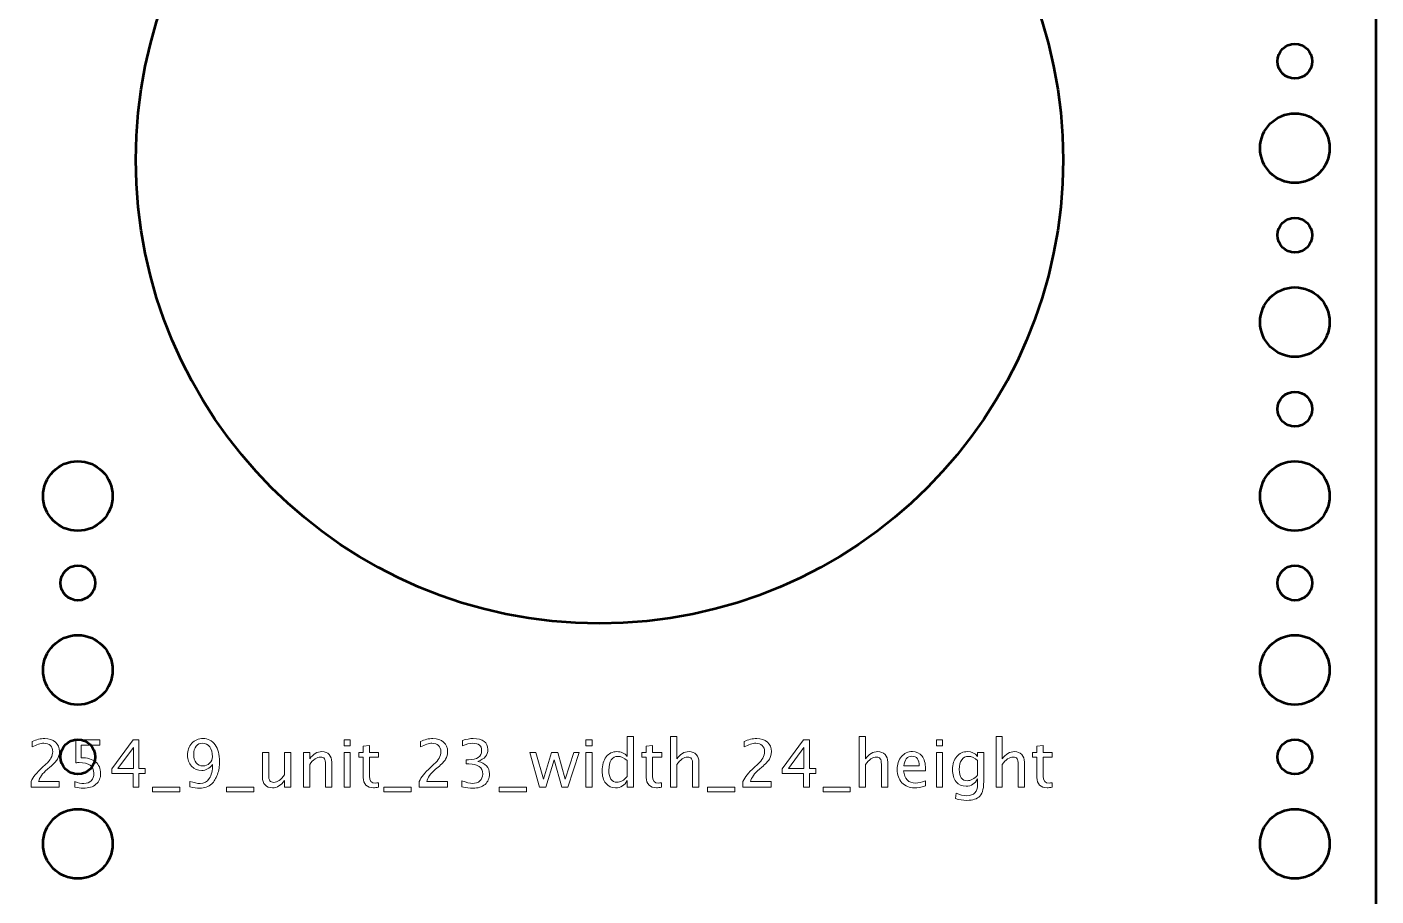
# Model space of a CAD drawing. Header units: centimetres. Extents: x -32.2 to 38.2, y -18.7 to 17.2.
# Drawn here: x 26.56 to 38.2, y 2.65 to 10.15 of the extents above; entities that cross this region are included whole.
import ezdxf

# ---------------------------------------------------------------- set-up
doc = ezdxf.new("R2010")
doc.units = ezdxf.units.CM
doc.header["$MEASUREMENT"] = 0
doc.layers.add('Layer 1', color=7, linetype='Continuous')

msp = doc.modelspace()

# ---------------------------------------------------------------- linework, layer by layer
at = {"layer": 'Layer 1', "lineweight": 53}
for centre, major_axis in [((31.5, 9), (0, 4)), ((37.5, 9.85), (0, 0.15)), ((37.50001, 9.09999), (0, 0.30001)), ((37.5, 8.35), (0, 0.15)), ((37.50001, 7.59999), (0, 0.30001)), ((37.5, 6.85), (0, 0.15)), ((27.00001, 6.09999), (0, 0.30001)), ((37.50001, 6.09999), (0, 0.30001)), ((27, 5.35), (0, 0.15)), ((37.5, 5.35), (0, 0.15)), ((27.00001, 4.59999), (0, 0.30001)), ((37.50001, 4.59999), (0, 0.30001)), ((27, 3.85), (0, 0.15)), ((37.5, 3.85), (0, 0.15)), ((27.00001, 3.09999), (0, 0.30001)), ((37.50001, 3.09999), (0, 0.30001))]:
    msp.add_ellipse(centre, major_axis=major_axis, ratio=1, dxfattribs=at)
msp.add_open_spline([(3.8, -18.2), (3.8, -18.2), (3.8, 16.7), (3.8, 16.7), (3.8, 16.7), (3.8, 16.97614), (4.02386, 17.2), (4.3, 17.2), (4.3, 17.2), (4.3, 17.2), (37.7, 17.2), (37.7, 17.2), (37.7, 17.2), (37.97614, 17.2), (38.2, 16.97614), (38.2, 16.7), (38.2, 16.7), (38.2, 16.7), (38.2, -18.2), (38.2, -18.2), (38.2, -18.2), (38.2, -18.47614), (37.97614, -18.7), (37.7, -18.7), (37.7, -18.7), (37.7, -18.7), (4.3, -18.7), (4.3, -18.7), (4.3, -18.7), (4.02386, -18.7), (3.8, -18.47614), (3.8, -18.2)], degree=3, knots=[0, 0, 0, 0, 0.11111111, 0.11111111, 0.11111111, 0.11111111, 0.22222222, 0.22222222, 0.22222222, 0.22222222, 0.33333333, 0.33333333, 0.33333333, 0.33333333, 0.44444444, 0.44444444, 0.44444444, 0.44444444, 0.55555556, 0.55555556, 0.55555556, 0.55555556, 0.66666667, 0.66666667, 0.66666667, 0.66666667, 0.77777778, 0.77777778, 0.77777778, 0.77777778, 1, 1, 1, 1], dxfattribs=at)
at = {"layer": 'Layer 1', "color": 5, "lineweight": 9}
for points, knots in [([(26.59641, 3.58998), (26.59641, 3.58998), (26.59641, 3.63739), (26.59641, 3.63739), (26.59641, 3.63739), (26.61221, 3.67436), (26.6441, 3.71472), (26.69218, 3.75828), (26.69218, 3.75828), (26.69218, 3.75828), (26.72322, 3.78612), (26.72322, 3.78612), (26.72322, 3.78612), (26.7632, 3.82244), (26.78324, 3.85837), (26.78324, 3.89412), (26.78324, 3.89412), (26.78324, 3.91698), (26.77637, 3.93485), (26.76273, 3.94793), (26.76273, 3.94793), (26.74909, 3.96101), (26.73018, 3.96759), (26.70619, 3.96759), (26.70619, 3.96759), (26.67816, 3.96759), (26.64495, 3.95687), (26.60657, 3.93542), (26.60657, 3.93542), (26.60657, 3.93542), (26.60657, 3.98283), (26.60657, 3.98283), (26.60657, 3.98283), (26.64279, 3.99976), (26.67882, 4.00823), (26.71475, 4.00823), (26.71475, 4.00823), (26.75295, 4.00823), (26.78361, 3.99798), (26.80676, 3.97737), (26.80676, 3.97737), (26.8298, 3.95677), (26.84138, 3.92949), (26.84138, 3.89544), (26.84138, 3.89544), (26.84138, 3.87098), (26.83554, 3.84925), (26.82388, 3.83034), (26.82388, 3.83034), (26.81212, 3.81133), (26.79039, 3.78838), (26.7585, 3.76129), (26.7585, 3.76129), (26.7585, 3.76129), (26.73752, 3.74341), (26.73752, 3.74341), (26.73752, 3.74341), (26.69387, 3.70644), (26.66866, 3.67107), (26.66188, 3.63739), (26.66188, 3.63739), (26.66188, 3.63739), (26.83968, 3.63739), (26.83968, 3.63739), (26.83968, 3.63739), (26.83968, 3.63739), (26.83968, 3.58998), (26.83968, 3.58998), (26.83968, 3.58998), (26.83968, 3.58998), (26.59641, 3.58998), (26.59641, 3.58998)], [0, 0, 0, 0, 0.05263158, 0.05263158, 0.05263158, 0.05263158, 0.10526316, 0.10526316, 0.10526316, 0.10526316, 0.15789474, 0.15789474, 0.15789474, 0.15789474, 0.21052632, 0.21052632, 0.21052632, 0.21052632, 0.26315789, 0.26315789, 0.26315789, 0.26315789, 0.31578947, 0.31578947, 0.31578947, 0.31578947, 0.36842105, 0.36842105, 0.36842105, 0.36842105, 0.42105263, 0.42105263, 0.42105263, 0.42105263, 0.47368421, 0.47368421, 0.47368421, 0.47368421, 0.52631579, 0.52631579, 0.52631579, 0.52631579, 0.57894737, 0.57894737, 0.57894737, 0.57894737, 0.63157895, 0.63157895, 0.63157895, 0.63157895, 0.68421053, 0.68421053, 0.68421053, 0.68421053, 0.73684211, 0.73684211, 0.73684211, 0.73684211, 0.78947368, 0.78947368, 0.78947368, 0.78947368, 0.84210526, 0.84210526, 0.84210526, 0.84210526, 0.89473684, 0.89473684, 0.89473684, 0.89473684, 1, 1, 1, 1]), ([(26.97533, 3.58829), (26.97533, 3.58829), (26.97533, 3.63683), (26.97533, 3.63683), (26.97533, 3.63683), (27.00233, 3.62592), (27.02792, 3.62046), (27.05238, 3.62046), (27.05238, 3.62046), (27.07909, 3.62046), (27.10017, 3.62836), (27.1155, 3.64417), (27.1155, 3.64417), (27.13083, 3.65997), (27.13845, 3.6817), (27.13845, 3.70936), (27.13845, 3.70936), (27.13845, 3.73909), (27.12764, 3.76185), (27.106, 3.77756), (27.106, 3.77756), (27.08436, 3.79327), (27.05304, 3.80108), (27.01211, 3.80108), (27.01211, 3.80108), (27.00261, 3.80108), (26.99255, 3.80042), (26.9821, 3.79911), (26.9821, 3.79911), (26.9821, 3.79911), (26.9821, 3.99807), (26.9821, 3.99807), (26.9821, 3.99807), (26.9821, 3.99807), (27.18869, 3.99807), (27.18869, 3.99807), (27.18869, 3.99807), (27.18869, 3.99807), (27.18869, 3.95066), (27.18869, 3.95066), (27.18869, 3.95066), (27.18869, 3.95066), (27.02952, 3.95066), (27.02952, 3.95066), (27.02952, 3.95066), (27.02952, 3.95066), (27.02952, 3.84285), (27.02952, 3.84285), (27.02952, 3.84285), (27.08201, 3.84285), (27.12293, 3.83081), (27.15238, 3.80672), (27.15238, 3.80672), (27.18182, 3.78274), (27.19659, 3.74943), (27.19659, 3.70682), (27.19659, 3.70682), (27.19659, 3.66712), (27.18323, 3.63608), (27.15652, 3.61359), (27.15652, 3.61359), (27.1298, 3.59111), (27.09292, 3.57982), (27.04589, 3.57982), (27.04589, 3.57982), (27.02491, 3.57982), (27.00139, 3.58264), (26.97533, 3.58829)], [0, 0, 0, 0, 0.05555556, 0.05555556, 0.05555556, 0.05555556, 0.11111111, 0.11111111, 0.11111111, 0.11111111, 0.16666667, 0.16666667, 0.16666667, 0.16666667, 0.22222222, 0.22222222, 0.22222222, 0.22222222, 0.27777778, 0.27777778, 0.27777778, 0.27777778, 0.33333333, 0.33333333, 0.33333333, 0.33333333, 0.38888889, 0.38888889, 0.38888889, 0.38888889, 0.44444444, 0.44444444, 0.44444444, 0.44444444, 0.5, 0.5, 0.5, 0.5, 0.55555556, 0.55555556, 0.55555556, 0.55555556, 0.61111111, 0.61111111, 0.61111111, 0.61111111, 0.66666667, 0.66666667, 0.66666667, 0.66666667, 0.72222222, 0.72222222, 0.72222222, 0.72222222, 0.77777778, 0.77777778, 0.77777778, 0.77777778, 0.83333333, 0.83333333, 0.83333333, 0.83333333, 0.88888889, 0.88888889, 0.88888889, 0.88888889, 1, 1, 1, 1]), ([(27.47617, 3.58998), (27.47617, 3.58998), (27.47617, 3.70569), (27.47617, 3.70569), (27.47617, 3.70569), (27.47617, 3.70569), (27.29217, 3.70569), (27.29217, 3.70569), (27.29217, 3.70569), (27.29217, 3.70569), (27.29217, 3.74689), (27.29217, 3.74689), (27.29217, 3.74689), (27.29217, 3.74689), (27.47617, 3.99807), (27.47617, 3.99807), (27.47617, 3.99807), (27.47617, 3.99807), (27.52697, 3.99807), (27.52697, 3.99807), (27.52697, 3.99807), (27.52697, 3.99807), (27.52697, 3.75028), (27.52697, 3.75028), (27.52697, 3.75028), (27.52697, 3.75028), (27.58172, 3.75028), (27.58172, 3.75028), (27.58172, 3.75028), (27.58172, 3.75028), (27.58172, 3.70569), (27.58172, 3.70569), (27.58172, 3.70569), (27.58172, 3.70569), (27.52697, 3.70569), (27.52697, 3.70569), (27.52697, 3.70569), (27.52697, 3.70569), (27.52697, 3.58998), (27.52697, 3.58998), (27.52697, 3.58998), (27.52697, 3.58998), (27.47617, 3.58998), (27.47617, 3.58998)], [0, 0, 0, 0, 0.08333333, 0.08333333, 0.08333333, 0.08333333, 0.16666667, 0.16666667, 0.16666667, 0.16666667, 0.25, 0.25, 0.25, 0.25, 0.33333333, 0.33333333, 0.33333333, 0.33333333, 0.41666667, 0.41666667, 0.41666667, 0.41666667, 0.5, 0.5, 0.5, 0.5, 0.58333333, 0.58333333, 0.58333333, 0.58333333, 0.66666667, 0.66666667, 0.66666667, 0.66666667, 0.75, 0.75, 0.75, 0.75, 0.83333333, 0.83333333, 0.83333333, 0.83333333, 1, 1, 1, 1]), ([(27.96686, 3.59224), (27.96686, 3.59224), (27.96686, 3.63852), (27.96686, 3.63852), (27.96686, 3.63852), (28.00138, 3.62648), (28.03073, 3.62046), (28.055, 3.62046), (28.055, 3.62046), (28.08878, 3.62046), (28.11521, 3.63485), (28.13421, 3.66364), (28.13421, 3.66364), (28.15322, 3.69243), (28.16272, 3.7325), (28.16272, 3.78377), (28.16272, 3.78377), (28.13515, 3.74981), (28.10383, 3.73278), (28.06864, 3.73278), (28.06864, 3.73278), (28.03431, 3.73278), (28.00514, 3.74539), (27.98125, 3.77069), (27.98125, 3.77069), (27.95735, 3.796), (27.94541, 3.82676), (27.94541, 3.86317), (27.94541, 3.86317), (27.94541, 3.90494), (27.95811, 3.93956), (27.9836, 3.96703), (27.9836, 3.96703), (28.009, 3.9945), (28.04099, 4.00823), (28.07956, 4.00823), (28.07956, 4.00823), (28.12386, 4.00823), (28.15877, 3.99045), (28.18426, 3.95489), (28.18426, 3.95489), (28.20975, 3.91933), (28.22255, 3.87069), (28.22255, 3.80889), (28.22255, 3.80889), (28.22255, 3.76957), (28.21643, 3.7326), (28.20411, 3.69798), (28.20411, 3.69798), (28.19179, 3.66326), (28.17532, 3.63636), (28.15453, 3.61707), (28.15453, 3.61707), (28.128, 3.59224), (28.09301, 3.57982), (28.04973, 3.57982), (28.04973, 3.57982), (28.02838, 3.57982), (28.00082, 3.58396), (27.96686, 3.59224)], [0, 0, 0, 0, 0.0625, 0.0625, 0.0625, 0.0625, 0.125, 0.125, 0.125, 0.125, 0.1875, 0.1875, 0.1875, 0.1875, 0.25, 0.25, 0.25, 0.25, 0.3125, 0.3125, 0.3125, 0.3125, 0.375, 0.375, 0.375, 0.375, 0.4375, 0.4375, 0.4375, 0.4375, 0.5, 0.5, 0.5, 0.5, 0.5625, 0.5625, 0.5625, 0.5625, 0.625, 0.625, 0.625, 0.625, 0.6875, 0.6875, 0.6875, 0.6875, 0.75, 0.75, 0.75, 0.75, 0.8125, 0.8125, 0.8125, 0.8125, 0.875, 0.875, 0.875, 0.875, 1, 1, 1, 1]), ([(27.99959, 3.87239), (27.99959, 3.84134), (28.00665, 3.81679), (28.02076, 3.79873), (28.02076, 3.79873), (28.03487, 3.78076), (28.05387, 3.77173), (28.07786, 3.77173), (28.07786, 3.77173), (28.10091, 3.77173), (28.12057, 3.77954), (28.13675, 3.79515), (28.13675, 3.79515), (28.15293, 3.81077), (28.16102, 3.82968), (28.16102, 3.85169), (28.16102, 3.85169), (28.16102, 3.8865), (28.15322, 3.91453), (28.13751, 3.9357), (28.13751, 3.9357), (28.12189, 3.95696), (28.10138, 3.96759), (28.07589, 3.96759), (28.07589, 3.96759), (28.05209, 3.96759), (28.03346, 3.95912), (28.01991, 3.94219), (28.01991, 3.94219), (28.00637, 3.92526), (27.99959, 3.90202), (27.99959, 3.87239)], [0, 0, 0, 0, 0.11111111, 0.11111111, 0.11111111, 0.11111111, 0.22222222, 0.22222222, 0.22222222, 0.22222222, 0.33333333, 0.33333333, 0.33333333, 0.33333333, 0.44444444, 0.44444444, 0.44444444, 0.44444444, 0.55555556, 0.55555556, 0.55555556, 0.55555556, 0.66666667, 0.66666667, 0.66666667, 0.66666667, 0.77777778, 0.77777778, 0.77777778, 0.77777778, 1, 1, 1, 1]), ([(29.29649, 3.94388), (29.29649, 3.94388), (29.29649, 3.99807), (29.29649, 3.99807), (29.29649, 3.99807), (29.29649, 3.99807), (29.35067, 3.99807), (29.35067, 3.99807), (29.35067, 3.99807), (29.35067, 3.99807), (29.35067, 3.94388), (29.35067, 3.94388), (29.35067, 3.94388), (29.35067, 3.94388), (29.29649, 3.94388), (29.29649, 3.94388)], [0, 0, 0, 0, 0.2, 0.2, 0.2, 0.2, 0.4, 0.4, 0.4, 0.4, 0.6, 0.6, 0.6, 0.6, 1, 1, 1, 1]), ([(29.94559, 3.58998), (29.94559, 3.58998), (29.94559, 3.63739), (29.94559, 3.63739), (29.94559, 3.63739), (29.96139, 3.67436), (29.99328, 3.71472), (30.04136, 3.75828), (30.04136, 3.75828), (30.04136, 3.75828), (30.0724, 3.78612), (30.0724, 3.78612), (30.0724, 3.78612), (30.11238, 3.82244), (30.13242, 3.85837), (30.13242, 3.89412), (30.13242, 3.89412), (30.13242, 3.91698), (30.12555, 3.93485), (30.11191, 3.94793), (30.11191, 3.94793), (30.09827, 3.96101), (30.07936, 3.96759), (30.05537, 3.96759), (30.05537, 3.96759), (30.02734, 3.96759), (29.99413, 3.95687), (29.95575, 3.93542), (29.95575, 3.93542), (29.95575, 3.93542), (29.95575, 3.98283), (29.95575, 3.98283), (29.95575, 3.98283), (29.99197, 3.99976), (30.028, 4.00823), (30.06393, 4.00823), (30.06393, 4.00823), (30.10213, 4.00823), (30.13279, 3.99798), (30.15594, 3.97737), (30.15594, 3.97737), (30.17898, 3.95677), (30.19056, 3.92949), (30.19056, 3.89544), (30.19056, 3.89544), (30.19056, 3.87098), (30.18472, 3.84925), (30.17306, 3.83034), (30.17306, 3.83034), (30.1613, 3.81133), (30.13957, 3.78838), (30.10768, 3.76129), (30.10768, 3.76129), (30.10768, 3.76129), (30.0867, 3.74341), (30.0867, 3.74341), (30.0867, 3.74341), (30.04305, 3.70644), (30.01784, 3.67107), (30.01106, 3.63739), (30.01106, 3.63739), (30.01106, 3.63739), (30.18886, 3.63739), (30.18886, 3.63739), (30.18886, 3.63739), (30.18886, 3.63739), (30.18886, 3.58998), (30.18886, 3.58998), (30.18886, 3.58998), (30.18886, 3.58998), (29.94559, 3.58998), (29.94559, 3.58998)], [0, 0, 0, 0, 0.05263158, 0.05263158, 0.05263158, 0.05263158, 0.10526316, 0.10526316, 0.10526316, 0.10526316, 0.15789474, 0.15789474, 0.15789474, 0.15789474, 0.21052632, 0.21052632, 0.21052632, 0.21052632, 0.26315789, 0.26315789, 0.26315789, 0.26315789, 0.31578947, 0.31578947, 0.31578947, 0.31578947, 0.36842105, 0.36842105, 0.36842105, 0.36842105, 0.42105263, 0.42105263, 0.42105263, 0.42105263, 0.47368421, 0.47368421, 0.47368421, 0.47368421, 0.52631579, 0.52631579, 0.52631579, 0.52631579, 0.57894737, 0.57894737, 0.57894737, 0.57894737, 0.63157895, 0.63157895, 0.63157895, 0.63157895, 0.68421053, 0.68421053, 0.68421053, 0.68421053, 0.73684211, 0.73684211, 0.73684211, 0.73684211, 0.78947368, 0.78947368, 0.78947368, 0.78947368, 0.84210526, 0.84210526, 0.84210526, 0.84210526, 0.89473684, 0.89473684, 0.89473684, 0.89473684, 1, 1, 1, 1]), ([(30.31322, 3.5928), (30.31322, 3.5928), (30.31322, 3.6436), (30.31322, 3.6436), (30.31322, 3.6436), (30.35198, 3.62817), (30.38237, 3.62046), (30.40466, 3.62046), (30.40466, 3.62046), (30.43091, 3.62046), (30.45208, 3.62799), (30.46835, 3.64313), (30.46835, 3.64313), (30.48462, 3.65828), (30.49271, 3.67803), (30.49271, 3.7023), (30.49271, 3.7023), (30.49271, 3.75988), (30.45264, 3.78866), (30.37249, 3.78866), (30.37249, 3.78866), (30.37249, 3.78866), (30.35104, 3.78866), (30.35104, 3.78866), (30.35104, 3.78866), (30.35104, 3.78866), (30.35104, 3.82507), (30.35104, 3.82507), (30.35104, 3.82507), (30.35104, 3.82507), (30.37004, 3.82535), (30.37004, 3.82535), (30.37004, 3.82535), (30.4454, 3.82535), (30.48312, 3.85188), (30.48312, 3.90503), (30.48312, 3.90503), (30.48312, 3.94671), (30.4581, 3.96759), (30.40814, 3.96759), (30.40814, 3.96759), (30.38133, 3.96759), (30.3516, 3.95988), (30.31887, 3.94445), (30.31887, 3.94445), (30.31887, 3.94445), (30.31887, 3.99186), (30.31887, 3.99186), (30.31887, 3.99186), (30.35095, 4.00277), (30.3819, 4.00823), (30.41162, 4.00823), (30.41162, 4.00823), (30.45208, 4.00823), (30.48321, 4.00014), (30.50485, 3.98396), (30.50485, 3.98396), (30.52649, 3.96787), (30.53731, 3.94445), (30.53731, 3.91378), (30.53731, 3.91378), (30.53731, 3.8659), (30.50899, 3.83175), (30.45226, 3.81143), (30.45226, 3.81143), (30.51802, 3.79609), (30.55085, 3.76006), (30.55085, 3.70315), (30.55085, 3.70315), (30.55085, 3.66477), (30.53815, 3.63457), (30.51285, 3.61265), (30.51285, 3.61265), (30.48754, 3.59073), (30.45273, 3.57982), (30.40852, 3.57982), (30.40852, 3.57982), (30.38331, 3.57982), (30.3516, 3.58415), (30.31322, 3.5928)], [0, 0, 0, 0, 0.04761905, 0.04761905, 0.04761905, 0.04761905, 0.0952381, 0.0952381, 0.0952381, 0.0952381, 0.14285714, 0.14285714, 0.14285714, 0.14285714, 0.19047619, 0.19047619, 0.19047619, 0.19047619, 0.23809524, 0.23809524, 0.23809524, 0.23809524, 0.28571429, 0.28571429, 0.28571429, 0.28571429, 0.33333333, 0.33333333, 0.33333333, 0.33333333, 0.38095238, 0.38095238, 0.38095238, 0.38095238, 0.42857143, 0.42857143, 0.42857143, 0.42857143, 0.47619048, 0.47619048, 0.47619048, 0.47619048, 0.52380952, 0.52380952, 0.52380952, 0.52380952, 0.57142857, 0.57142857, 0.57142857, 0.57142857, 0.61904762, 0.61904762, 0.61904762, 0.61904762, 0.66666667, 0.66666667, 0.66666667, 0.66666667, 0.71428571, 0.71428571, 0.71428571, 0.71428571, 0.76190476, 0.76190476, 0.76190476, 0.76190476, 0.80952381, 0.80952381, 0.80952381, 0.80952381, 0.85714286, 0.85714286, 0.85714286, 0.85714286, 0.9047619, 0.9047619, 0.9047619, 0.9047619, 1, 1, 1, 1]), ([(31.38387, 3.94388), (31.38387, 3.94388), (31.38387, 3.99807), (31.38387, 3.99807), (31.38387, 3.99807), (31.38387, 3.99807), (31.43805, 3.99807), (31.43805, 3.99807), (31.43805, 3.99807), (31.43805, 3.99807), (31.43805, 3.94388), (31.43805, 3.94388), (31.43805, 3.94388), (31.43805, 3.94388), (31.38387, 3.94388), (31.38387, 3.94388)], [0, 0, 0, 0, 0.2, 0.2, 0.2, 0.2, 0.4, 0.4, 0.4, 0.4, 0.6, 0.6, 0.6, 0.6, 1, 1, 1, 1]), ([(31.73946, 3.58998), (31.73946, 3.58998), (31.73946, 3.64614), (31.73946, 3.64614), (31.73946, 3.64614), (31.71735, 3.60419), (31.68405, 3.58321), (31.63955, 3.58321), (31.63955, 3.58321), (31.60343, 3.58321), (31.57502, 3.59628), (31.55432, 3.62253), (31.55432, 3.62253), (31.53363, 3.64878), (31.52328, 3.68462), (31.52328, 3.73006), (31.52328, 3.73006), (31.52328, 3.77973), (31.53504, 3.81971), (31.55846, 3.85), (31.55846, 3.85), (31.58198, 3.8802), (31.61284, 3.89534), (31.65113, 3.89534), (31.65113, 3.89534), (31.68659, 3.89534), (31.71613, 3.8818), (31.73946, 3.85461), (31.73946, 3.85461), (31.73946, 3.85461), (31.73946, 4.02516), (31.73946, 4.02516), (31.73946, 4.02516), (31.73946, 4.02516), (31.79365, 4.02516), (31.79365, 4.02516), (31.79365, 4.02516), (31.79365, 4.02516), (31.79365, 3.58998), (31.79365, 3.58998), (31.79365, 3.58998), (31.79365, 3.58998), (31.73946, 3.58998), (31.73946, 3.58998)], [0, 0, 0, 0, 0.08333333, 0.08333333, 0.08333333, 0.08333333, 0.16666667, 0.16666667, 0.16666667, 0.16666667, 0.25, 0.25, 0.25, 0.25, 0.33333333, 0.33333333, 0.33333333, 0.33333333, 0.41666667, 0.41666667, 0.41666667, 0.41666667, 0.5, 0.5, 0.5, 0.5, 0.58333333, 0.58333333, 0.58333333, 0.58333333, 0.66666667, 0.66666667, 0.66666667, 0.66666667, 0.75, 0.75, 0.75, 0.75, 0.83333333, 0.83333333, 0.83333333, 0.83333333, 1, 1, 1, 1]), ([(32.11331, 3.58998), (32.11331, 3.58998), (32.11331, 4.02516), (32.11331, 4.02516), (32.11331, 4.02516), (32.11331, 4.02516), (32.16749, 4.02516), (32.16749, 4.02516), (32.16749, 4.02516), (32.16749, 4.02516), (32.16749, 3.8326), (32.16749, 3.8326), (32.16749, 3.8326), (32.19618, 3.87446), (32.23137, 3.89534), (32.27295, 3.89534), (32.27295, 3.89534), (32.2991, 3.89534), (32.31989, 3.88716), (32.33523, 3.87069), (32.33523, 3.87069), (32.35056, 3.85433), (32.35827, 3.83222), (32.35827, 3.80456), (32.35827, 3.80456), (32.35827, 3.80456), (32.35827, 3.58998), (32.35827, 3.58998), (32.35827, 3.58998), (32.35827, 3.58998), (32.30409, 3.58998), (32.30409, 3.58998), (32.30409, 3.58998), (32.30409, 3.58998), (32.30409, 3.78688), (32.30409, 3.78688), (32.30409, 3.78688), (32.30409, 3.80908), (32.30079, 3.82488), (32.2943, 3.83429), (32.2943, 3.83429), (32.28772, 3.84379), (32.2769, 3.84849), (32.26175, 3.84849), (32.26175, 3.84849), (32.22845, 3.84849), (32.19703, 3.82676), (32.16749, 3.7833), (32.16749, 3.7833), (32.16749, 3.7833), (32.16749, 3.58998), (32.16749, 3.58998), (32.16749, 3.58998), (32.16749, 3.58998), (32.11331, 3.58998), (32.11331, 3.58998)], [0, 0, 0, 0, 0.06666667, 0.06666667, 0.06666667, 0.06666667, 0.13333333, 0.13333333, 0.13333333, 0.13333333, 0.2, 0.2, 0.2, 0.2, 0.26666667, 0.26666667, 0.26666667, 0.26666667, 0.33333333, 0.33333333, 0.33333333, 0.33333333, 0.4, 0.4, 0.4, 0.4, 0.46666667, 0.46666667, 0.46666667, 0.46666667, 0.53333333, 0.53333333, 0.53333333, 0.53333333, 0.6, 0.6, 0.6, 0.6, 0.66666667, 0.66666667, 0.66666667, 0.66666667, 0.73333333, 0.73333333, 0.73333333, 0.73333333, 0.8, 0.8, 0.8, 0.8, 0.86666667, 0.86666667, 0.86666667, 0.86666667, 1, 1, 1, 1]), ([(32.73852, 3.58998), (32.73852, 3.58998), (32.73852, 3.63739), (32.73852, 3.63739), (32.73852, 3.63739), (32.75432, 3.67436), (32.78621, 3.71472), (32.83429, 3.75828), (32.83429, 3.75828), (32.83429, 3.75828), (32.86533, 3.78612), (32.86533, 3.78612), (32.86533, 3.78612), (32.90531, 3.82244), (32.92535, 3.85837), (32.92535, 3.89412), (32.92535, 3.89412), (32.92535, 3.91698), (32.91848, 3.93485), (32.90484, 3.94793), (32.90484, 3.94793), (32.8912, 3.96101), (32.87229, 3.96759), (32.8483, 3.96759), (32.8483, 3.96759), (32.82027, 3.96759), (32.78706, 3.95687), (32.74868, 3.93542), (32.74868, 3.93542), (32.74868, 3.93542), (32.74868, 3.98283), (32.74868, 3.98283), (32.74868, 3.98283), (32.7849, 3.99976), (32.82093, 4.00823), (32.85686, 4.00823), (32.85686, 4.00823), (32.89506, 4.00823), (32.92572, 3.99798), (32.94887, 3.97737), (32.94887, 3.97737), (32.97191, 3.95677), (32.98349, 3.92949), (32.98349, 3.89544), (32.98349, 3.89544), (32.98349, 3.87098), (32.97765, 3.84925), (32.96599, 3.83034), (32.96599, 3.83034), (32.95423, 3.81133), (32.9325, 3.78838), (32.90061, 3.76129), (32.90061, 3.76129), (32.90061, 3.76129), (32.87963, 3.74341), (32.87963, 3.74341), (32.87963, 3.74341), (32.83598, 3.70644), (32.81077, 3.67107), (32.80399, 3.63739), (32.80399, 3.63739), (32.80399, 3.63739), (32.98179, 3.63739), (32.98179, 3.63739), (32.98179, 3.63739), (32.98179, 3.63739), (32.98179, 3.58998), (32.98179, 3.58998), (32.98179, 3.58998), (32.98179, 3.58998), (32.73852, 3.58998), (32.73852, 3.58998)], [0, 0, 0, 0, 0.05263158, 0.05263158, 0.05263158, 0.05263158, 0.10526316, 0.10526316, 0.10526316, 0.10526316, 0.15789474, 0.15789474, 0.15789474, 0.15789474, 0.21052632, 0.21052632, 0.21052632, 0.21052632, 0.26315789, 0.26315789, 0.26315789, 0.26315789, 0.31578947, 0.31578947, 0.31578947, 0.31578947, 0.36842105, 0.36842105, 0.36842105, 0.36842105, 0.42105263, 0.42105263, 0.42105263, 0.42105263, 0.47368421, 0.47368421, 0.47368421, 0.47368421, 0.52631579, 0.52631579, 0.52631579, 0.52631579, 0.57894737, 0.57894737, 0.57894737, 0.57894737, 0.63157895, 0.63157895, 0.63157895, 0.63157895, 0.68421053, 0.68421053, 0.68421053, 0.68421053, 0.73684211, 0.73684211, 0.73684211, 0.73684211, 0.78947368, 0.78947368, 0.78947368, 0.78947368, 0.84210526, 0.84210526, 0.84210526, 0.84210526, 0.89473684, 0.89473684, 0.89473684, 0.89473684, 1, 1, 1, 1]), ([(33.26137, 3.58998), (33.26137, 3.58998), (33.26137, 3.70569), (33.26137, 3.70569), (33.26137, 3.70569), (33.26137, 3.70569), (33.07737, 3.70569), (33.07737, 3.70569), (33.07737, 3.70569), (33.07737, 3.70569), (33.07737, 3.74689), (33.07737, 3.74689), (33.07737, 3.74689), (33.07737, 3.74689), (33.26137, 3.99807), (33.26137, 3.99807), (33.26137, 3.99807), (33.26137, 3.99807), (33.31217, 3.99807), (33.31217, 3.99807), (33.31217, 3.99807), (33.31217, 3.99807), (33.31217, 3.75028), (33.31217, 3.75028), (33.31217, 3.75028), (33.31217, 3.75028), (33.36692, 3.75028), (33.36692, 3.75028), (33.36692, 3.75028), (33.36692, 3.75028), (33.36692, 3.70569), (33.36692, 3.70569), (33.36692, 3.70569), (33.36692, 3.70569), (33.31217, 3.70569), (33.31217, 3.70569), (33.31217, 3.70569), (33.31217, 3.70569), (33.31217, 3.58998), (33.31217, 3.58998), (33.31217, 3.58998), (33.31217, 3.58998), (33.26137, 3.58998), (33.26137, 3.58998)], [0, 0, 0, 0, 0.08333333, 0.08333333, 0.08333333, 0.08333333, 0.16666667, 0.16666667, 0.16666667, 0.16666667, 0.25, 0.25, 0.25, 0.25, 0.33333333, 0.33333333, 0.33333333, 0.33333333, 0.41666667, 0.41666667, 0.41666667, 0.41666667, 0.5, 0.5, 0.5, 0.5, 0.58333333, 0.58333333, 0.58333333, 0.58333333, 0.66666667, 0.66666667, 0.66666667, 0.66666667, 0.75, 0.75, 0.75, 0.75, 0.83333333, 0.83333333, 0.83333333, 0.83333333, 1, 1, 1, 1]), ([(33.7419, 3.58998), (33.7419, 3.58998), (33.7419, 4.02516), (33.7419, 4.02516), (33.7419, 4.02516), (33.7419, 4.02516), (33.79608, 4.02516), (33.79608, 4.02516), (33.79608, 4.02516), (33.79608, 4.02516), (33.79608, 3.8326), (33.79608, 3.8326), (33.79608, 3.8326), (33.82477, 3.87446), (33.85996, 3.89534), (33.90154, 3.89534), (33.90154, 3.89534), (33.92769, 3.89534), (33.94848, 3.88716), (33.96382, 3.87069), (33.96382, 3.87069), (33.97915, 3.85433), (33.98686, 3.83222), (33.98686, 3.80456), (33.98686, 3.80456), (33.98686, 3.80456), (33.98686, 3.58998), (33.98686, 3.58998), (33.98686, 3.58998), (33.98686, 3.58998), (33.93268, 3.58998), (33.93268, 3.58998), (33.93268, 3.58998), (33.93268, 3.58998), (33.93268, 3.78688), (33.93268, 3.78688), (33.93268, 3.78688), (33.93268, 3.80908), (33.92938, 3.82488), (33.92289, 3.83429), (33.92289, 3.83429), (33.91631, 3.84379), (33.90549, 3.84849), (33.89034, 3.84849), (33.89034, 3.84849), (33.85704, 3.84849), (33.82562, 3.82676), (33.79608, 3.7833), (33.79608, 3.7833), (33.79608, 3.7833), (33.79608, 3.58998), (33.79608, 3.58998), (33.79608, 3.58998), (33.79608, 3.58998), (33.7419, 3.58998), (33.7419, 3.58998)], [0, 0, 0, 0, 0.06666667, 0.06666667, 0.06666667, 0.06666667, 0.13333333, 0.13333333, 0.13333333, 0.13333333, 0.2, 0.2, 0.2, 0.2, 0.26666667, 0.26666667, 0.26666667, 0.26666667, 0.33333333, 0.33333333, 0.33333333, 0.33333333, 0.4, 0.4, 0.4, 0.4, 0.46666667, 0.46666667, 0.46666667, 0.46666667, 0.53333333, 0.53333333, 0.53333333, 0.53333333, 0.6, 0.6, 0.6, 0.6, 0.66666667, 0.66666667, 0.66666667, 0.66666667, 0.73333333, 0.73333333, 0.73333333, 0.73333333, 0.8, 0.8, 0.8, 0.8, 0.86666667, 0.86666667, 0.86666667, 0.86666667, 1, 1, 1, 1]), ([(34.40672, 3.94388), (34.40672, 3.94388), (34.40672, 3.99807), (34.40672, 3.99807), (34.40672, 3.99807), (34.40672, 3.99807), (34.4609, 3.99807), (34.4609, 3.99807), (34.4609, 3.99807), (34.4609, 3.99807), (34.4609, 3.94388), (34.4609, 3.94388), (34.4609, 3.94388), (34.4609, 3.94388), (34.40672, 3.94388), (34.40672, 3.94388)], [0, 0, 0, 0, 0.2, 0.2, 0.2, 0.2, 0.4, 0.4, 0.4, 0.4, 0.6, 0.6, 0.6, 0.6, 1, 1, 1, 1]), ([(34.92177, 3.58998), (34.92177, 3.58998), (34.92177, 4.02516), (34.92177, 4.02516), (34.92177, 4.02516), (34.92177, 4.02516), (34.97595, 4.02516), (34.97595, 4.02516), (34.97595, 4.02516), (34.97595, 4.02516), (34.97595, 3.8326), (34.97595, 3.8326), (34.97595, 3.8326), (35.00464, 3.87446), (35.03983, 3.89534), (35.08141, 3.89534), (35.08141, 3.89534), (35.10756, 3.89534), (35.12835, 3.88716), (35.14369, 3.87069), (35.14369, 3.87069), (35.15902, 3.85433), (35.16673, 3.83222), (35.16673, 3.80456), (35.16673, 3.80456), (35.16673, 3.80456), (35.16673, 3.58998), (35.16673, 3.58998), (35.16673, 3.58998), (35.16673, 3.58998), (35.11255, 3.58998), (35.11255, 3.58998), (35.11255, 3.58998), (35.11255, 3.58998), (35.11255, 3.78688), (35.11255, 3.78688), (35.11255, 3.78688), (35.11255, 3.80908), (35.10925, 3.82488), (35.10276, 3.83429), (35.10276, 3.83429), (35.09618, 3.84379), (35.08536, 3.84849), (35.07021, 3.84849), (35.07021, 3.84849), (35.03691, 3.84849), (35.00549, 3.82676), (34.97595, 3.7833), (34.97595, 3.7833), (34.97595, 3.7833), (34.97595, 3.58998), (34.97595, 3.58998), (34.97595, 3.58998), (34.97595, 3.58998), (34.92177, 3.58998), (34.92177, 3.58998)], [0, 0, 0, 0, 0.06666667, 0.06666667, 0.06666667, 0.06666667, 0.13333333, 0.13333333, 0.13333333, 0.13333333, 0.2, 0.2, 0.2, 0.2, 0.26666667, 0.26666667, 0.26666667, 0.26666667, 0.33333333, 0.33333333, 0.33333333, 0.33333333, 0.4, 0.4, 0.4, 0.4, 0.46666667, 0.46666667, 0.46666667, 0.46666667, 0.53333333, 0.53333333, 0.53333333, 0.53333333, 0.6, 0.6, 0.6, 0.6, 0.66666667, 0.66666667, 0.66666667, 0.66666667, 0.73333333, 0.73333333, 0.73333333, 0.73333333, 0.8, 0.8, 0.8, 0.8, 0.86666667, 0.86666667, 0.86666667, 0.86666667, 1, 1, 1, 1]), ([(27.34569, 3.75028), (27.34569, 3.75028), (27.47956, 3.75028), (27.47956, 3.75028), (27.47956, 3.75028), (27.47956, 3.75028), (27.47956, 3.93109), (27.47956, 3.93109), (27.47956, 3.93109), (27.47956, 3.93109), (27.34569, 3.75028), (27.34569, 3.75028)], [0, 0, 0, 0, 0.25, 0.25, 0.25, 0.25, 0.5, 0.5, 0.5, 0.5, 1, 1, 1, 1]), ([(28.78322, 3.58998), (28.78322, 3.58998), (28.78322, 3.64624), (28.78322, 3.64624), (28.78322, 3.64624), (28.75434, 3.60419), (28.71925, 3.58321), (28.67805, 3.58321), (28.67805, 3.58321), (28.65189, 3.58321), (28.6311, 3.59139), (28.61568, 3.60785), (28.61568, 3.60785), (28.60015, 3.62432), (28.59244, 3.64642), (28.59244, 3.67436), (28.59244, 3.67436), (28.59244, 3.67436), (28.59244, 3.88913), (28.59244, 3.88913), (28.59244, 3.88913), (28.59244, 3.88913), (28.64663, 3.88913), (28.64663, 3.88913), (28.64663, 3.88913), (28.64663, 3.88913), (28.64663, 3.69205), (28.64663, 3.69205), (28.64663, 3.69205), (28.64663, 3.66957), (28.64992, 3.65367), (28.65641, 3.64426), (28.65641, 3.64426), (28.66299, 3.63476), (28.67391, 3.63006), (28.68924, 3.63006), (28.68924, 3.63006), (28.72235, 3.63006), (28.75378, 3.65179), (28.78322, 3.69534), (28.78322, 3.69534), (28.78322, 3.69534), (28.78322, 3.88913), (28.78322, 3.88913), (28.78322, 3.88913), (28.78322, 3.88913), (28.83741, 3.88913), (28.83741, 3.88913), (28.83741, 3.88913), (28.83741, 3.88913), (28.83741, 3.58998), (28.83741, 3.58998), (28.83741, 3.58998), (28.83741, 3.58998), (28.78322, 3.58998), (28.78322, 3.58998)], [0, 0, 0, 0, 0.06666667, 0.06666667, 0.06666667, 0.06666667, 0.13333333, 0.13333333, 0.13333333, 0.13333333, 0.2, 0.2, 0.2, 0.2, 0.26666667, 0.26666667, 0.26666667, 0.26666667, 0.33333333, 0.33333333, 0.33333333, 0.33333333, 0.4, 0.4, 0.4, 0.4, 0.46666667, 0.46666667, 0.46666667, 0.46666667, 0.53333333, 0.53333333, 0.53333333, 0.53333333, 0.6, 0.6, 0.6, 0.6, 0.66666667, 0.66666667, 0.66666667, 0.66666667, 0.73333333, 0.73333333, 0.73333333, 0.73333333, 0.8, 0.8, 0.8, 0.8, 0.86666667, 0.86666667, 0.86666667, 0.86666667, 1, 1, 1, 1]), ([(28.94616, 3.58998), (28.94616, 3.58998), (28.94616, 3.88913), (28.94616, 3.88913), (28.94616, 3.88913), (28.94616, 3.88913), (29.00034, 3.88913), (29.00034, 3.88913), (29.00034, 3.88913), (29.00034, 3.88913), (29.00034, 3.8326), (29.00034, 3.8326), (29.00034, 3.8326), (29.02903, 3.87446), (29.06422, 3.89534), (29.1058, 3.89534), (29.1058, 3.89534), (29.13195, 3.89534), (29.15274, 3.88716), (29.16808, 3.87069), (29.16808, 3.87069), (29.18341, 3.85433), (29.19112, 3.83222), (29.19112, 3.80456), (29.19112, 3.80456), (29.19112, 3.80456), (29.19112, 3.58998), (29.19112, 3.58998), (29.19112, 3.58998), (29.19112, 3.58998), (29.13694, 3.58998), (29.13694, 3.58998), (29.13694, 3.58998), (29.13694, 3.58998), (29.13694, 3.78688), (29.13694, 3.78688), (29.13694, 3.78688), (29.13694, 3.80908), (29.13364, 3.82488), (29.12715, 3.83429), (29.12715, 3.83429), (29.12057, 3.84379), (29.10975, 3.84849), (29.0946, 3.84849), (29.0946, 3.84849), (29.0613, 3.84849), (29.02988, 3.82676), (29.00034, 3.7833), (29.00034, 3.7833), (29.00034, 3.7833), (29.00034, 3.58998), (29.00034, 3.58998), (29.00034, 3.58998), (29.00034, 3.58998), (28.94616, 3.58998), (28.94616, 3.58998)], [0, 0, 0, 0, 0.06666667, 0.06666667, 0.06666667, 0.06666667, 0.13333333, 0.13333333, 0.13333333, 0.13333333, 0.2, 0.2, 0.2, 0.2, 0.26666667, 0.26666667, 0.26666667, 0.26666667, 0.33333333, 0.33333333, 0.33333333, 0.33333333, 0.4, 0.4, 0.4, 0.4, 0.46666667, 0.46666667, 0.46666667, 0.46666667, 0.53333333, 0.53333333, 0.53333333, 0.53333333, 0.6, 0.6, 0.6, 0.6, 0.66666667, 0.66666667, 0.66666667, 0.66666667, 0.73333333, 0.73333333, 0.73333333, 0.73333333, 0.8, 0.8, 0.8, 0.8, 0.86666667, 0.86666667, 0.86666667, 0.86666667, 1, 1, 1, 1]), ([(29.29649, 3.58998), (29.29649, 3.58998), (29.29649, 3.88913), (29.29649, 3.88913), (29.29649, 3.88913), (29.29649, 3.88913), (29.35067, 3.88913), (29.35067, 3.88913), (29.35067, 3.88913), (29.35067, 3.88913), (29.35067, 3.58998), (29.35067, 3.58998), (29.35067, 3.58998), (29.35067, 3.58998), (29.29649, 3.58998), (29.29649, 3.58998)], [0, 0, 0, 0, 0.2, 0.2, 0.2, 0.2, 0.4, 0.4, 0.4, 0.4, 0.6, 0.6, 0.6, 0.6, 1, 1, 1, 1]), ([(29.59338, 3.59007), (29.57663, 3.58546), (29.56205, 3.58321), (29.54973, 3.58321), (29.54973, 3.58321), (29.52207, 3.58321), (29.50053, 3.59111), (29.4851, 3.60691), (29.4851, 3.60691), (29.46958, 3.62272), (29.46186, 3.64464), (29.46186, 3.67276), (29.46186, 3.67276), (29.46186, 3.67276), (29.46186, 3.84849), (29.46186, 3.84849), (29.46186, 3.84849), (29.46186, 3.84849), (29.42442, 3.84849), (29.42442, 3.84849), (29.42442, 3.84849), (29.42442, 3.84849), (29.42442, 3.88913), (29.42442, 3.88913), (29.42442, 3.88913), (29.42442, 3.88913), (29.46186, 3.88913), (29.46186, 3.88913), (29.46186, 3.88913), (29.46186, 3.88913), (29.46186, 3.94323), (29.46186, 3.94323), (29.46186, 3.94323), (29.46186, 3.94323), (29.51605, 3.9484), (29.51605, 3.9484), (29.51605, 3.9484), (29.51605, 3.9484), (29.51605, 3.88913), (29.51605, 3.88913), (29.51605, 3.88913), (29.51605, 3.88913), (29.59451, 3.88913), (29.59451, 3.88913), (29.59451, 3.88913), (29.59451, 3.88913), (29.59451, 3.84849), (29.59451, 3.84849), (29.59451, 3.84849), (29.59451, 3.84849), (29.51605, 3.84849), (29.51605, 3.84849), (29.51605, 3.84849), (29.51605, 3.84849), (29.51605, 3.68255), (29.51605, 3.68255), (29.51605, 3.68255), (29.51605, 3.64341), (29.53308, 3.62385), (29.56704, 3.62385), (29.56704, 3.62385), (29.57428, 3.62385), (29.58303, 3.62507), (29.59338, 3.62742), (29.59338, 3.62742), (29.59338, 3.62742), (29.59338, 3.59007), (29.59338, 3.59007)], [0, 0, 0, 0, 0.05555556, 0.05555556, 0.05555556, 0.05555556, 0.11111111, 0.11111111, 0.11111111, 0.11111111, 0.16666667, 0.16666667, 0.16666667, 0.16666667, 0.22222222, 0.22222222, 0.22222222, 0.22222222, 0.27777778, 0.27777778, 0.27777778, 0.27777778, 0.33333333, 0.33333333, 0.33333333, 0.33333333, 0.38888889, 0.38888889, 0.38888889, 0.38888889, 0.44444444, 0.44444444, 0.44444444, 0.44444444, 0.5, 0.5, 0.5, 0.5, 0.55555556, 0.55555556, 0.55555556, 0.55555556, 0.61111111, 0.61111111, 0.61111111, 0.61111111, 0.66666667, 0.66666667, 0.66666667, 0.66666667, 0.72222222, 0.72222222, 0.72222222, 0.72222222, 0.77777778, 0.77777778, 0.77777778, 0.77777778, 0.83333333, 0.83333333, 0.83333333, 0.83333333, 0.88888889, 0.88888889, 0.88888889, 0.88888889, 1, 1, 1, 1]), ([(30.98396, 3.58998), (30.98396, 3.58998), (30.89817, 3.88913), (30.89817, 3.88913), (30.89817, 3.88913), (30.89817, 3.88913), (30.95104, 3.88913), (30.95104, 3.88913), (30.95104, 3.88913), (30.95104, 3.88913), (31.01679, 3.65687), (31.01679, 3.65687), (31.01679, 3.65687), (31.01679, 3.65687), (31.08772, 3.88913), (31.08772, 3.88913), (31.08772, 3.88913), (31.08772, 3.88913), (31.14191, 3.88913), (31.14191, 3.88913), (31.14191, 3.88913), (31.14191, 3.88913), (31.20428, 3.65724), (31.20428, 3.65724), (31.20428, 3.65724), (31.20428, 3.65724), (31.27973, 3.88913), (31.27973, 3.88913), (31.27973, 3.88913), (31.27973, 3.88913), (31.32601, 3.88913), (31.32601, 3.88913), (31.32601, 3.88913), (31.32601, 3.88913), (31.22836, 3.58998), (31.22836, 3.58998), (31.22836, 3.58998), (31.22836, 3.58998), (31.17418, 3.58998), (31.17418, 3.58998), (31.17418, 3.58998), (31.17418, 3.58998), (31.11002, 3.82328), (31.11002, 3.82328), (31.11002, 3.82328), (31.11002, 3.82328), (31.03815, 3.58998), (31.03815, 3.58998), (31.03815, 3.58998), (31.03815, 3.58998), (30.98396, 3.58998), (30.98396, 3.58998)], [0, 0, 0, 0, 0.07142857, 0.07142857, 0.07142857, 0.07142857, 0.14285714, 0.14285714, 0.14285714, 0.14285714, 0.21428571, 0.21428571, 0.21428571, 0.21428571, 0.28571429, 0.28571429, 0.28571429, 0.28571429, 0.35714286, 0.35714286, 0.35714286, 0.35714286, 0.42857143, 0.42857143, 0.42857143, 0.42857143, 0.5, 0.5, 0.5, 0.5, 0.57142857, 0.57142857, 0.57142857, 0.57142857, 0.64285714, 0.64285714, 0.64285714, 0.64285714, 0.71428571, 0.71428571, 0.71428571, 0.71428571, 0.78571429, 0.78571429, 0.78571429, 0.78571429, 0.85714286, 0.85714286, 0.85714286, 0.85714286, 1, 1, 1, 1]), ([(31.38387, 3.58998), (31.38387, 3.58998), (31.38387, 3.88913), (31.38387, 3.88913), (31.38387, 3.88913), (31.38387, 3.88913), (31.43805, 3.88913), (31.43805, 3.88913), (31.43805, 3.88913), (31.43805, 3.88913), (31.43805, 3.58998), (31.43805, 3.58998), (31.43805, 3.58998), (31.43805, 3.58998), (31.38387, 3.58998), (31.38387, 3.58998)], [0, 0, 0, 0, 0.2, 0.2, 0.2, 0.2, 0.4, 0.4, 0.4, 0.4, 0.6, 0.6, 0.6, 0.6, 1, 1, 1, 1]), ([(31.73946, 3.81754), (31.71133, 3.84228), (31.68471, 3.8547), (31.6595, 3.8547), (31.6595, 3.8547), (31.63466, 3.8547), (31.61547, 3.84435), (31.60183, 3.82356), (31.60183, 3.82356), (31.58819, 3.80287), (31.58142, 3.77352), (31.58142, 3.73551), (31.58142, 3.73551), (31.58142, 3.66561), (31.60456, 3.63062), (31.65094, 3.63062), (31.65094, 3.63062), (31.68104, 3.63062), (31.71058, 3.64708), (31.73946, 3.67991), (31.73946, 3.67991), (31.73946, 3.67991), (31.73946, 3.81754), (31.73946, 3.81754)], [0, 0, 0, 0, 0.14285714, 0.14285714, 0.14285714, 0.14285714, 0.28571429, 0.28571429, 0.28571429, 0.28571429, 0.42857143, 0.42857143, 0.42857143, 0.42857143, 0.57142857, 0.57142857, 0.57142857, 0.57142857, 0.71428571, 0.71428571, 0.71428571, 0.71428571, 1, 1, 1, 1]), ([(32.03598, 3.59007), (32.01923, 3.58546), (32.00465, 3.58321), (31.99233, 3.58321), (31.99233, 3.58321), (31.96467, 3.58321), (31.94313, 3.59111), (31.9277, 3.60691), (31.9277, 3.60691), (31.91218, 3.62272), (31.90446, 3.64464), (31.90446, 3.67276), (31.90446, 3.67276), (31.90446, 3.67276), (31.90446, 3.84849), (31.90446, 3.84849), (31.90446, 3.84849), (31.90446, 3.84849), (31.86702, 3.84849), (31.86702, 3.84849), (31.86702, 3.84849), (31.86702, 3.84849), (31.86702, 3.88913), (31.86702, 3.88913), (31.86702, 3.88913), (31.86702, 3.88913), (31.90446, 3.88913), (31.90446, 3.88913), (31.90446, 3.88913), (31.90446, 3.88913), (31.90446, 3.94323), (31.90446, 3.94323), (31.90446, 3.94323), (31.90446, 3.94323), (31.95865, 3.9484), (31.95865, 3.9484), (31.95865, 3.9484), (31.95865, 3.9484), (31.95865, 3.88913), (31.95865, 3.88913), (31.95865, 3.88913), (31.95865, 3.88913), (32.03711, 3.88913), (32.03711, 3.88913), (32.03711, 3.88913), (32.03711, 3.88913), (32.03711, 3.84849), (32.03711, 3.84849), (32.03711, 3.84849), (32.03711, 3.84849), (31.95865, 3.84849), (31.95865, 3.84849), (31.95865, 3.84849), (31.95865, 3.84849), (31.95865, 3.68255), (31.95865, 3.68255), (31.95865, 3.68255), (31.95865, 3.64341), (31.97568, 3.62385), (32.00964, 3.62385), (32.00964, 3.62385), (32.01688, 3.62385), (32.02563, 3.62507), (32.03598, 3.62742), (32.03598, 3.62742), (32.03598, 3.62742), (32.03598, 3.59007), (32.03598, 3.59007)], [0, 0, 0, 0, 0.05555556, 0.05555556, 0.05555556, 0.05555556, 0.11111111, 0.11111111, 0.11111111, 0.11111111, 0.16666667, 0.16666667, 0.16666667, 0.16666667, 0.22222222, 0.22222222, 0.22222222, 0.22222222, 0.27777778, 0.27777778, 0.27777778, 0.27777778, 0.33333333, 0.33333333, 0.33333333, 0.33333333, 0.38888889, 0.38888889, 0.38888889, 0.38888889, 0.44444444, 0.44444444, 0.44444444, 0.44444444, 0.5, 0.5, 0.5, 0.5, 0.55555556, 0.55555556, 0.55555556, 0.55555556, 0.61111111, 0.61111111, 0.61111111, 0.61111111, 0.66666667, 0.66666667, 0.66666667, 0.66666667, 0.72222222, 0.72222222, 0.72222222, 0.72222222, 0.77777778, 0.77777778, 0.77777778, 0.77777778, 0.83333333, 0.83333333, 0.83333333, 0.83333333, 0.88888889, 0.88888889, 0.88888889, 0.88888889, 1, 1, 1, 1]), ([(33.13089, 3.75028), (33.13089, 3.75028), (33.26476, 3.75028), (33.26476, 3.75028), (33.26476, 3.75028), (33.26476, 3.75028), (33.26476, 3.93109), (33.26476, 3.93109), (33.26476, 3.93109), (33.26476, 3.93109), (33.13089, 3.75028), (33.13089, 3.75028)], [0, 0, 0, 0, 0.25, 0.25, 0.25, 0.25, 0.5, 0.5, 0.5, 0.5, 1, 1, 1, 1]), ([(34.31179, 3.59958), (34.27539, 3.58866), (34.24425, 3.58321), (34.21828, 3.58321), (34.21828, 3.58321), (34.17398, 3.58321), (34.13795, 3.59788), (34.11019, 3.62714), (34.11019, 3.62714), (34.08244, 3.6564), (34.06852, 3.69431), (34.06852, 3.74097), (34.06852, 3.74097), (34.06852, 3.78622), (34.08075, 3.82338), (34.1053, 3.85244), (34.1053, 3.85244), (34.12986, 3.88142), (34.16128, 3.89591), (34.19956, 3.89591), (34.19956, 3.89591), (34.23578, 3.89591), (34.26382, 3.88302), (34.28357, 3.85724), (34.28357, 3.85724), (34.30333, 3.83147), (34.3132, 3.79497), (34.3132, 3.74765), (34.3132, 3.74765), (34.3132, 3.74765), (34.31292, 3.73109), (34.31292, 3.73109), (34.31292, 3.73109), (34.31292, 3.73109), (34.12383, 3.73109), (34.12383, 3.73109), (34.12383, 3.73109), (34.13174, 3.65959), (34.16664, 3.62385), (34.22844, 3.62385), (34.22844, 3.62385), (34.25112, 3.62385), (34.27887, 3.63024), (34.31179, 3.64304), (34.31179, 3.64304), (34.31179, 3.64304), (34.31179, 3.59958), (34.31179, 3.59958)], [0, 0, 0, 0, 0.07692308, 0.07692308, 0.07692308, 0.07692308, 0.15384615, 0.15384615, 0.15384615, 0.15384615, 0.23076923, 0.23076923, 0.23076923, 0.23076923, 0.30769231, 0.30769231, 0.30769231, 0.30769231, 0.38461538, 0.38461538, 0.38461538, 0.38461538, 0.46153846, 0.46153846, 0.46153846, 0.46153846, 0.53846154, 0.53846154, 0.53846154, 0.53846154, 0.61538462, 0.61538462, 0.61538462, 0.61538462, 0.69230769, 0.69230769, 0.69230769, 0.69230769, 0.76923077, 0.76923077, 0.76923077, 0.76923077, 0.84615385, 0.84615385, 0.84615385, 0.84615385, 1, 1, 1, 1]), ([(34.12666, 3.77173), (34.12666, 3.77173), (34.25874, 3.77173), (34.25874, 3.77173), (34.25874, 3.77173), (34.25874, 3.82742), (34.23795, 3.85527), (34.19646, 3.85527), (34.19646, 3.85527), (34.15469, 3.85527), (34.13145, 3.82742), (34.12666, 3.77173)], [0, 0, 0, 0, 0.25, 0.25, 0.25, 0.25, 0.5, 0.5, 0.5, 0.5, 1, 1, 1, 1]), ([(34.40672, 3.58998), (34.40672, 3.58998), (34.40672, 3.88913), (34.40672, 3.88913), (34.40672, 3.88913), (34.40672, 3.88913), (34.4609, 3.88913), (34.4609, 3.88913), (34.4609, 3.88913), (34.4609, 3.88913), (34.4609, 3.58998), (34.4609, 3.58998), (34.4609, 3.58998), (34.4609, 3.58998), (34.40672, 3.58998), (34.40672, 3.58998)], [0, 0, 0, 0, 0.2, 0.2, 0.2, 0.2, 0.4, 0.4, 0.4, 0.4, 0.6, 0.6, 0.6, 0.6, 1, 1, 1, 1]), ([(34.57097, 3.49064), (34.57097, 3.49064), (34.57736, 3.53749), (34.57736, 3.53749), (34.57736, 3.53749), (34.60878, 3.52281), (34.63992, 3.51547), (34.67068, 3.51547), (34.67068, 3.51547), (34.73174, 3.51547), (34.76231, 3.54784), (34.76231, 3.61246), (34.76231, 3.61246), (34.76231, 3.61246), (34.76231, 3.6595), (34.76231, 3.6595), (34.76231, 3.6595), (34.7529, 3.63965), (34.73954, 3.62432), (34.72214, 3.61331), (34.72214, 3.61331), (34.70474, 3.6023), (34.68536, 3.59675), (34.664, 3.59675), (34.664, 3.59675), (34.62779, 3.59675), (34.59909, 3.60974), (34.57793, 3.6357), (34.57793, 3.6357), (34.55676, 3.66166), (34.54613, 3.69685), (34.54613, 3.74125), (34.54613, 3.74125), (34.54613, 3.78669), (34.55817, 3.82375), (34.58225, 3.85244), (34.58225, 3.85244), (34.60643, 3.88104), (34.63757, 3.89534), (34.67586, 3.89534), (34.67586, 3.89534), (34.70935, 3.89534), (34.73823, 3.8818), (34.76231, 3.85461), (34.76231, 3.85461), (34.76231, 3.85461), (34.76231, 3.88913), (34.76231, 3.88913), (34.76231, 3.88913), (34.76231, 3.88913), (34.8165, 3.88913), (34.8165, 3.88913), (34.8165, 3.88913), (34.8165, 3.88913), (34.8165, 3.67164), (34.8165, 3.67164), (34.8165, 3.67164), (34.8165, 3.62488), (34.81405, 3.59026), (34.80916, 3.56778), (34.80916, 3.56778), (34.80436, 3.5453), (34.79514, 3.52686), (34.78178, 3.51256), (34.78178, 3.51256), (34.75808, 3.48744), (34.72101, 3.47483), (34.67068, 3.47483), (34.67068, 3.47483), (34.63616, 3.47483), (34.60295, 3.4801), (34.57097, 3.49064)], [0, 0, 0, 0, 0.05263158, 0.05263158, 0.05263158, 0.05263158, 0.10526316, 0.10526316, 0.10526316, 0.10526316, 0.15789474, 0.15789474, 0.15789474, 0.15789474, 0.21052632, 0.21052632, 0.21052632, 0.21052632, 0.26315789, 0.26315789, 0.26315789, 0.26315789, 0.31578947, 0.31578947, 0.31578947, 0.31578947, 0.36842105, 0.36842105, 0.36842105, 0.36842105, 0.42105263, 0.42105263, 0.42105263, 0.42105263, 0.47368421, 0.47368421, 0.47368421, 0.47368421, 0.52631579, 0.52631579, 0.52631579, 0.52631579, 0.57894737, 0.57894737, 0.57894737, 0.57894737, 0.63157895, 0.63157895, 0.63157895, 0.63157895, 0.68421053, 0.68421053, 0.68421053, 0.68421053, 0.73684211, 0.73684211, 0.73684211, 0.73684211, 0.78947368, 0.78947368, 0.78947368, 0.78947368, 0.84210526, 0.84210526, 0.84210526, 0.84210526, 0.89473684, 0.89473684, 0.89473684, 0.89473684, 1, 1, 1, 1]), ([(34.76231, 3.69346), (34.76231, 3.69346), (34.76231, 3.81754), (34.76231, 3.81754), (34.76231, 3.81754), (34.73842, 3.84228), (34.71236, 3.8547), (34.68423, 3.8547), (34.68423, 3.8547), (34.65921, 3.8547), (34.63964, 3.84473), (34.62553, 3.82469), (34.62553, 3.82469), (34.61132, 3.80475), (34.60427, 3.777), (34.60427, 3.74163), (34.60427, 3.74163), (34.60427, 3.67662), (34.62732, 3.64417), (34.67351, 3.64417), (34.67351, 3.64417), (34.70493, 3.64417), (34.73456, 3.66063), (34.76231, 3.69346)], [0, 0, 0, 0, 0.14285714, 0.14285714, 0.14285714, 0.14285714, 0.28571429, 0.28571429, 0.28571429, 0.28571429, 0.42857143, 0.42857143, 0.42857143, 0.42857143, 0.57142857, 0.57142857, 0.57142857, 0.57142857, 0.71428571, 0.71428571, 0.71428571, 0.71428571, 1, 1, 1, 1]), ([(35.40587, 3.59007), (35.38912, 3.58546), (35.37454, 3.58321), (35.36222, 3.58321), (35.36222, 3.58321), (35.33456, 3.58321), (35.31302, 3.59111), (35.29759, 3.60691), (35.29759, 3.60691), (35.28207, 3.62272), (35.27435, 3.64464), (35.27435, 3.67276), (35.27435, 3.67276), (35.27435, 3.67276), (35.27435, 3.84849), (35.27435, 3.84849), (35.27435, 3.84849), (35.27435, 3.84849), (35.23691, 3.84849), (35.23691, 3.84849), (35.23691, 3.84849), (35.23691, 3.84849), (35.23691, 3.88913), (35.23691, 3.88913), (35.23691, 3.88913), (35.23691, 3.88913), (35.27435, 3.88913), (35.27435, 3.88913), (35.27435, 3.88913), (35.27435, 3.88913), (35.27435, 3.94323), (35.27435, 3.94323), (35.27435, 3.94323), (35.27435, 3.94323), (35.32854, 3.9484), (35.32854, 3.9484), (35.32854, 3.9484), (35.32854, 3.9484), (35.32854, 3.88913), (35.32854, 3.88913), (35.32854, 3.88913), (35.32854, 3.88913), (35.407, 3.88913), (35.407, 3.88913), (35.407, 3.88913), (35.407, 3.88913), (35.407, 3.84849), (35.407, 3.84849), (35.407, 3.84849), (35.407, 3.84849), (35.32854, 3.84849), (35.32854, 3.84849), (35.32854, 3.84849), (35.32854, 3.84849), (35.32854, 3.68255), (35.32854, 3.68255), (35.32854, 3.68255), (35.32854, 3.64341), (35.34557, 3.62385), (35.37953, 3.62385), (35.37953, 3.62385), (35.38677, 3.62385), (35.39552, 3.62507), (35.40587, 3.62742), (35.40587, 3.62742), (35.40587, 3.62742), (35.40587, 3.59007), (35.40587, 3.59007)], [0, 0, 0, 0, 0.05555556, 0.05555556, 0.05555556, 0.05555556, 0.11111111, 0.11111111, 0.11111111, 0.11111111, 0.16666667, 0.16666667, 0.16666667, 0.16666667, 0.22222222, 0.22222222, 0.22222222, 0.22222222, 0.27777778, 0.27777778, 0.27777778, 0.27777778, 0.33333333, 0.33333333, 0.33333333, 0.33333333, 0.38888889, 0.38888889, 0.38888889, 0.38888889, 0.44444444, 0.44444444, 0.44444444, 0.44444444, 0.5, 0.5, 0.5, 0.5, 0.55555556, 0.55555556, 0.55555556, 0.55555556, 0.61111111, 0.61111111, 0.61111111, 0.61111111, 0.66666667, 0.66666667, 0.66666667, 0.66666667, 0.72222222, 0.72222222, 0.72222222, 0.72222222, 0.77777778, 0.77777778, 0.77777778, 0.77777778, 0.83333333, 0.83333333, 0.83333333, 0.83333333, 0.88888889, 0.88888889, 0.88888889, 0.88888889, 1, 1, 1, 1]), ([(27.644, 3.54934), (27.644, 3.54934), (27.644, 3.58998), (27.644, 3.58998), (27.644, 3.58998), (27.644, 3.58998), (27.8788, 3.58998), (27.8788, 3.58998), (27.8788, 3.58998), (27.8788, 3.58998), (27.8788, 3.54934), (27.8788, 3.54934), (27.8788, 3.54934), (27.8788, 3.54934), (27.644, 3.54934), (27.644, 3.54934)], [0, 0, 0, 0, 0.2, 0.2, 0.2, 0.2, 0.4, 0.4, 0.4, 0.4, 0.6, 0.6, 0.6, 0.6, 1, 1, 1, 1]), ([(28.28313, 3.54934), (28.28313, 3.54934), (28.28313, 3.58998), (28.28313, 3.58998), (28.28313, 3.58998), (28.28313, 3.58998), (28.51793, 3.58998), (28.51793, 3.58998), (28.51793, 3.58998), (28.51793, 3.58998), (28.51793, 3.54934), (28.51793, 3.54934), (28.51793, 3.54934), (28.51793, 3.54934), (28.28313, 3.54934), (28.28313, 3.54934)], [0, 0, 0, 0, 0.2, 0.2, 0.2, 0.2, 0.4, 0.4, 0.4, 0.4, 0.6, 0.6, 0.6, 0.6, 1, 1, 1, 1]), ([(29.64023, 3.54934), (29.64023, 3.54934), (29.64023, 3.58998), (29.64023, 3.58998), (29.64023, 3.58998), (29.64023, 3.58998), (29.87503, 3.58998), (29.87503, 3.58998), (29.87503, 3.58998), (29.87503, 3.58998), (29.87503, 3.54934), (29.87503, 3.54934), (29.87503, 3.54934), (29.87503, 3.54934), (29.64023, 3.54934), (29.64023, 3.54934)], [0, 0, 0, 0, 0.2, 0.2, 0.2, 0.2, 0.4, 0.4, 0.4, 0.4, 0.6, 0.6, 0.6, 0.6, 1, 1, 1, 1]), ([(30.63627, 3.54934), (30.63627, 3.54934), (30.63627, 3.58998), (30.63627, 3.58998), (30.63627, 3.58998), (30.63627, 3.58998), (30.87107, 3.58998), (30.87107, 3.58998), (30.87107, 3.58998), (30.87107, 3.58998), (30.87107, 3.54934), (30.87107, 3.54934), (30.87107, 3.54934), (30.87107, 3.54934), (30.63627, 3.54934), (30.63627, 3.54934)], [0, 0, 0, 0, 0.2, 0.2, 0.2, 0.2, 0.4, 0.4, 0.4, 0.4, 0.6, 0.6, 0.6, 0.6, 1, 1, 1, 1]), ([(32.43316, 3.54934), (32.43316, 3.54934), (32.43316, 3.58998), (32.43316, 3.58998), (32.43316, 3.58998), (32.43316, 3.58998), (32.66796, 3.58998), (32.66796, 3.58998), (32.66796, 3.58998), (32.66796, 3.58998), (32.66796, 3.54934), (32.66796, 3.54934), (32.66796, 3.54934), (32.66796, 3.54934), (32.43316, 3.54934), (32.43316, 3.54934)], [0, 0, 0, 0, 0.2, 0.2, 0.2, 0.2, 0.4, 0.4, 0.4, 0.4, 0.6, 0.6, 0.6, 0.6, 1, 1, 1, 1]), ([(33.4292, 3.54934), (33.4292, 3.54934), (33.4292, 3.58998), (33.4292, 3.58998), (33.4292, 3.58998), (33.4292, 3.58998), (33.664, 3.58998), (33.664, 3.58998), (33.664, 3.58998), (33.664, 3.58998), (33.664, 3.54934), (33.664, 3.54934), (33.664, 3.54934), (33.664, 3.54934), (33.4292, 3.54934), (33.4292, 3.54934)], [0, 0, 0, 0, 0.2, 0.2, 0.2, 0.2, 0.4, 0.4, 0.4, 0.4, 0.6, 0.6, 0.6, 0.6, 1, 1, 1, 1])]:
    msp.add_open_spline(points, degree=3, knots=knots, dxfattribs=at)

doc.saveas('drawing.dxf')
